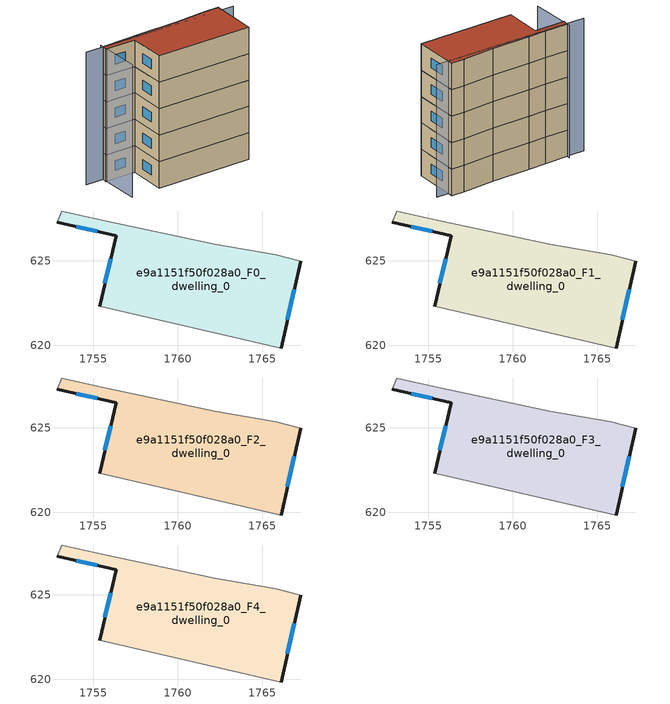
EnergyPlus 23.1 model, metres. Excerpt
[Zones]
e9a1151f50f028a0_F0_dwelling_0
 floor ground (EU_floor_Construction): 1767.26,624.98 1766.1,619.84 1755.38,622.31 1756.35,626.47 1752.88,627.28 1753.13,627.94 1755.81,627.33 1757.74,626.93 1762.19,625.96 1765.78,625.34 z0
 wall outside (EU_wall_Construction): 1766.1,619.84 1767.26,624.98 / 1752.88,627.28 1756.35,626.47 1755.38,622.31 z0:3
 wall adiabatic (EU_wall_Construction): 1767.26,624.98 1765.78,625.34 1762.19,625.96 1757.74,626.93 1755.81,627.33 1753.13,627.94 1752.88,627.28 / 1755.38,622.31 1766.1,619.84 z0:3
 window (EU_Window_Construction): 1766.48,621.51 1766.88,623.32 / 1756.03,625.12 1755.69,623.66 / 1754,627.02 1755.22,626.74 z0.97:2.03
e9a1151f50f028a0_F1_dwelling_0
 floor to e9a1151f50f028a0_F0_dwelling_0 (EU_floor_Construction): 1767.26,624.98 1766.1,619.84 1755.38,622.31 1756.35,626.47 1752.88,627.28 1753.13,627.94 1755.81,627.33 1757.74,626.93 1762.19,625.96 1765.78,625.34 z3
 wall outside (EU_wall_Construction): 1766.1,619.84 1767.26,624.98 / 1752.88,627.28 1756.35,626.47 1755.38,622.31 z3:6
 wall adiabatic (EU_wall_Construction): 1767.26,624.98 1765.78,625.34 1762.19,625.96 1757.74,626.93 1755.81,627.33 1753.13,627.94 1752.88,627.28 / 1755.38,622.31 1766.1,619.84 z3:6
 window (EU_Window_Construction): 1766.48,621.51 1766.88,623.32 / 1756.03,625.12 1755.69,623.66 / 1754,627.02 1755.22,626.74 z3.97:5.03
e9a1151f50f028a0_F2_dwelling_0
 floor to e9a1151f50f028a0_F1_dwelling_0 (EU_floor_Construction): 1767.26,624.98 1766.1,619.84 1755.38,622.31 1756.35,626.47 1752.88,627.28 1753.13,627.94 1755.81,627.33 1757.74,626.93 1762.19,625.96 1765.78,625.34 z6
 wall outside (EU_wall_Construction): 1766.1,619.84 1767.26,624.98 / 1752.88,627.28 1756.35,626.47 1755.38,622.31 z6:9
 wall adiabatic (EU_wall_Construction): 1767.26,624.98 1765.78,625.34 1762.19,625.96 1757.74,626.93 1755.81,627.33 1753.13,627.94 1752.88,627.28 / 1755.38,622.31 1766.1,619.84 z6:9
 window (EU_Window_Construction): 1766.48,621.51 1766.88,623.32 / 1756.03,625.12 1755.69,623.66 / 1754,627.02 1755.22,626.74 z6.97:8.03
e9a1151f50f028a0_F3_dwelling_0
 floor to e9a1151f50f028a0_F2_dwelling_0 (EU_floor_Construction): 1767.26,624.98 1766.1,619.84 1755.38,622.31 1756.35,626.47 1752.88,627.28 1753.13,627.94 1755.81,627.33 1757.74,626.93 1762.19,625.96 1765.78,625.34 z9
 wall outside (EU_wall_Construction): 1766.1,619.84 1767.26,624.98 / 1752.88,627.28 1756.35,626.47 1755.38,622.31 z9:12
 wall adiabatic (EU_wall_Construction): 1767.26,624.98 1765.78,625.34 1762.19,625.96 1757.74,626.93 1755.81,627.33 1753.13,627.94 1752.88,627.28 / 1755.38,622.31 1766.1,619.84 z9:12
 window (EU_Window_Construction): 1766.48,621.51 1766.88,623.32 / 1756.03,625.12 1755.69,623.66 / 1754,627.02 1755.22,626.74 z9.97:11.03
e9a1151f50f028a0_F4_dwelling_0
 floor to e9a1151f50f028a0_F3_dwelling_0 (EU_floor_Construction): 1767.26,624.98 1766.1,619.84 1755.38,622.31 1756.35,626.47 1752.88,627.28 1753.13,627.94 1755.81,627.33 1757.74,626.93 1762.19,625.96 1765.78,625.34 z12
 wall outside (EU_wall_Construction): 1766.1,619.84 1767.26,624.98 / 1752.88,627.28 1756.35,626.47 1755.38,622.31 z12:15
 wall adiabatic (EU_wall_Construction): 1767.26,624.98 1765.78,625.34 1762.19,625.96 1757.74,626.93 1755.81,627.33 1753.13,627.94 1752.88,627.28 / 1755.38,622.31 1766.1,619.84 z12:15
 window (EU_Window_Construction): 1766.48,621.51 1766.88,623.32 / 1756.03,625.12 1755.69,623.66 / 1754,627.02 1755.22,626.74 z12.97:14.03
 roof outside (EU_roof_Construction): 1766.1,619.84 1767.26,624.98 1765.78,625.34 1762.19,625.96 1757.74,626.93 1755.81,627.33 1753.13,627.94 1752.88,627.28 1756.35,626.47 1755.38,622.31 z15
shading: 1753.19,628.25 1752.16,623.07 / 1768.5,624.08 1751.11,628.31 z0:15
[Building]
EU S2 Campaign: North Axis=0; Terrain=City; Solar Distribution=FullExterior
[Site:Location]
Bologna: Latitude=44.5; Longitude=11.25; Time Zone=1; Elevation=37
[SizingPeriod:WeatherFileDays]
AnnualSizingPeriod: Begin Month=1; Begin Day of Month=1; End Month=12; End Day of Month=31; Day of Week for Start Day=Monday; Use Weather File Daylight Saving Period=No; Use Weather File Rain and Snow Indicators=No
[MATERIAL]
EU_InternalMass_Material: Roughness=MediumRough; Thickness=0.1; Conductivity=1; Density=1800; Specific Heat=900; Thermal Absorptance=0.9; Solar Absorptance=0.7; Visible Absorptance=0.7
[MATERIAL:NOMASS] Roughness=MediumRough; Thermal Absorptance=0.9; Solar Absorptance=0.7; Visible Absorptance=0.7
Name | Thermal Resistance
EU_wall_NoMass | 0.779417
EU_roof_NoMass | 0.435466
EU_floor_NoMass | 0.588222
[WINDOWMATERIAL:SIMPLEGLAZINGSYSTEM]
EU_Window_SimpleGlazing: UFactor=5.16242; Solar Heat Gain Coefficient=0.85; Visible Transmittance=0.85
[CONSTRUCTION]
EU_wall_Construction: EU_wall_NoMass
EU_roof_Construction: EU_roof_NoMass
EU_floor_Construction: EU_floor_NoMass
EU_Window_Construction: EU_Window_SimpleGlazing
EU_InternalMass_Construction: EU_InternalMass_Material
[ZONE] Type=1; Multiplier=1; Ceiling Height=autocalculate; Floor Area=autocalculate; Part of Total Floor Area=Yes
Name | Volume
e9a1151f50f028a0_F0_dwelling_0 | 176.403
e9a1151f50f028a0_F1_dwelling_0; e9a1151f50f028a0_F2_dwelling_0; e9a1151f50f028a0_F3_dwelling_0; e9a1151f50f028a0_F4_dwelling_0 | 176.402
[INTERNALMASS] Construction=EU_InternalMass_Construction; Surface Area=58.8008
Name | Zone or ZoneList
e9a1151f50f028a0_F0_dwelling_0_EU_InternalMass | e9a1151f50f028a0_F0_dwelling_0
e9a1151f50f028a0_F1_dwelling_0_EU_InternalMass | e9a1151f50f028a0_F1_dwelling_0
e9a1151f50f028a0_F2_dwelling_0_EU_InternalMass | e9a1151f50f028a0_F2_dwelling_0
e9a1151f50f028a0_F3_dwelling_0_EU_InternalMass | e9a1151f50f028a0_F3_dwelling_0
e9a1151f50f028a0_F4_dwelling_0_EU_InternalMass | e9a1151f50f028a0_F4_dwelling_0
[OTHEREQUIPMENT] Fuel Type=Electricity; Design Level Calculation Method=Watts/Area; Power per Zone Floor Area=1; Fraction Latent=0; Fraction Radiant=0; Fraction Lost=0; Carbon Dioxide Generation Rate=0; EndUse Subcategory=EU_Step8_InternalGains
Name | Zone or ZoneList or Space or SpaceList | Schedule
EU_Step8_InternalGain_e9a1151f50f028a0_F0_dwelling_0_f000 | e9a1151f50f028a0_F0_dwelling_0 | EU_Step8_GainSchedule_e9a1151f50f028a0_F0_dwelling_0_f000
EU_Step8_InternalGain_e9a1151f50f028a0_F1_dwelling_0_f000 | e9a1151f50f028a0_F1_dwelling_0 | EU_Step8_GainSchedule_e9a1151f50f028a0_F1_dwelling_0_f000
EU_Step8_InternalGain_e9a1151f50f028a0_F2_dwelling_0_f000 | e9a1151f50f028a0_F2_dwelling_0 | EU_Step8_GainSchedule_e9a1151f50f028a0_F2_dwelling_0_f000
EU_Step8_InternalGain_e9a1151f50f028a0_F3_dwelling_0_f000 | e9a1151f50f028a0_F3_dwelling_0 | EU_Step8_GainSchedule_e9a1151f50f028a0_F3_dwelling_0_f000
EU_Step8_InternalGain_e9a1151f50f028a0_F4_dwelling_0_f000 | e9a1151f50f028a0_F4_dwelling_0 | EU_Step8_GainSchedule_e9a1151f50f028a0_F4_dwelling_0_f000
[ZONEVENTILATION:DESIGNFLOWRATE] Schedule=EU_AlwaysOn; Design Flow Rate Calculation Method=AirChanges/Hour; Air Changes per Hour=0.712058; Ventilation Type=Natural; Fan Pressure Rise=0; Fan Total Efficiency=1; Constant Term Coefficient=1; Temperature Term Coefficient=0; Velocity Term Coefficient=0; Velocity Squared Term Coefficient=0; Minimum Indoor Temperature=-100; Maximum Indoor Temperature=100; Delta Temperature=-100; Minimum Outdoor Temperature=-100; Maximum Outdoor Temperature=100; Maximum Wind Speed=40
Name | Zone or ZoneList or Space or SpaceList
EU_ConstantAir_e9a1151f50f028a0_F0_dwelling_0 | e9a1151f50f028a0_F0_dwelling_0
EU_ConstantAir_e9a1151f50f028a0_F1_dwelling_0 | e9a1151f50f028a0_F1_dwelling_0
EU_ConstantAir_e9a1151f50f028a0_F2_dwelling_0 | e9a1151f50f028a0_F2_dwelling_0
EU_ConstantAir_e9a1151f50f028a0_F3_dwelling_0 | e9a1151f50f028a0_F3_dwelling_0
EU_ConstantAir_e9a1151f50f028a0_F4_dwelling_0 | e9a1151f50f028a0_F4_dwelling_0
[HVACTEMPLATE:THERMOSTAT] Constant Heating Setpoint=20; Constant Cooling Setpoint=50
EU_HeatOnly_e9a1151f50f028a0_F0_dwelling_0; EU_HeatOnly_e9a1151f50f028a0_F1_dwelling_0; EU_HeatOnly_e9a1151f50f028a0_F2_dwelling_0; EU_HeatOnly_e9a1151f50f028a0_F3_dwelling_0; EU_HeatOnly_e9a1151f50f028a0_F4_dwelling_0
[HVACTEMPLATE:ZONE:IDEALLOADSAIRSYSTEM] System Availability Schedule=EU_AlwaysOn; Maximum Heating Supply Air Temperature=50; Minimum Cooling Supply Air Temperature=13; Maximum Heating Supply Air Humidity Ratio=0.0156; Minimum Cooling Supply Air Humidity Ratio=0.0077; Heating Limit=NoLimit; Cooling Limit=NoLimit; Heating Availability Schedule=EU_AlwaysOn; Cooling Availability Schedule=EU_CoolingOff; Dehumidification Control Type=ConstantSensibleHeatRatio; Cooling Sensible Heat Ratio=0.7; Dehumidification Setpoint=60; Humidification Control Type=None; Humidification Setpoint=30; Outdoor Air Method=None; Outdoor Air Flow Rate per Person=0.00944; Outdoor Air Flow Rate per Zone Floor Area=0; Outdoor Air Flow Rate per Zone=0; Demand Controlled Ventilation Type=None; Outdoor Air Economizer Type=NoEconomizer; Heat Recovery Type=None; Sensible Heat Recovery Effectiveness=0.7; Latent Heat Recovery Effectiveness=0.65
Name | Template Thermostat
e9a1151f50f028a0_F0_dwelling_0 | EU_HeatOnly_e9a1151f50f028a0_F0_dwelling_0
e9a1151f50f028a0_F1_dwelling_0 | EU_HeatOnly_e9a1151f50f028a0_F1_dwelling_0
e9a1151f50f028a0_F2_dwelling_0 | EU_HeatOnly_e9a1151f50f028a0_F2_dwelling_0
e9a1151f50f028a0_F3_dwelling_0 | EU_HeatOnly_e9a1151f50f028a0_F3_dwelling_0
e9a1151f50f028a0_F4_dwelling_0 | EU_HeatOnly_e9a1151f50f028a0_F4_dwelling_0
[SIZING:ZONE] Zone Cooling Design Supply Air Temperature Input Method=SupplyAirTemperature; Zone Cooling Design Supply Air Temperature=13; Zone Heating Design Supply Air Temperature Input Method=SupplyAirTemperature; Zone Heating Design Supply Air Temperature=50; Zone Cooling Design Supply Air Humidity Ratio=0.008; Zone Heating Design Supply Air Humidity Ratio=0.008; Cooling Design Air Flow Method=DesignDay; Cooling Design Air Flow Rate=0; Cooling Minimum Air Flow per Zone Floor Area=0.000762; Cooling Minimum Air Flow=0; Cooling Minimum Air Flow Fraction=0.2; Heating Design Air Flow Method=DesignDay; Heating Design Air Flow Rate=0; Heating Maximum Air Flow per Zone Floor Area=0.002032; Heating Maximum Air Flow=0.141576; Heating Maximum Air Flow Fraction=0.3; Account for Dedicated Outdoor Air System=No; Dedicated Outdoor Air System Control Strategy=NeutralSupplyAir; Dedicated Outdoor Air Low Setpoint Temperature for Design=autosize; Dedicated Outdoor Air High Setpoint Temperature for Design=autosize; Zone Load Sizing Method=Sensible Load Only No Latent Load; Zone Latent Cooling Design Supply Air Humidity Ratio Input Method=HumidityRatioDifference; Zone Cooling Design Supply Air Humidity Ratio Difference=0.005; Zone Latent Heating Design Supply Air Humidity Ratio Input Method=HumidityRatioDifference; Zone Humidification Design Supply Air Humidity Ratio Difference=0.005
e9a1151f50f028a0_F0_dwelling_0; e9a1151f50f028a0_F1_dwelling_0; e9a1151f50f028a0_F2_dwelling_0; e9a1151f50f028a0_F3_dwelling_0; e9a1151f50f028a0_F4_dwelling_0
[SCHEDULE:CONSTANT]
Name | Hourly Value
EU_AlwaysOn | 1
EU_CoolingOff | 0
[SCHEDULE:FILE] Column Number=1; Rows to Skip at Top=0; Number of Hours of Data=8760; Column Separator=Comma; Interpolate to Timestep=No; Minutes per Item=60; Adjust Schedule for Daylight Savings=Yes
Name | File
EU_Step8_GainSchedule_e9a1151f50f028a0_F0_dwelling_0_f000 | ../../schedules/e9a1151f50f028a0/e9a1151f50f028a0_F0_dwelling_0_f000_gain.csv
EU_Step8_GainSchedule_e9a1151f50f028a0_F1_dwelling_0_f000 | ../../schedules/e9a1151f50f028a0/e9a1151f50f028a0_F1_dwelling_0_f000_gain.csv
EU_Step8_GainSchedule_e9a1151f50f028a0_F2_dwelling_0_f000 | ../../schedules/e9a1151f50f028a0/e9a1151f50f028a0_F2_dwelling_0_f000_gain.csv
EU_Step8_GainSchedule_e9a1151f50f028a0_F3_dwelling_0_f000 | ../../schedules/e9a1151f50f028a0/e9a1151f50f028a0_F3_dwelling_0_f000_gain.csv
EU_Step8_GainSchedule_e9a1151f50f028a0_F4_dwelling_0_f000 | ../../schedules/e9a1151f50f028a0/e9a1151f50f028a0_F4_dwelling_0_f000_gain.csv
